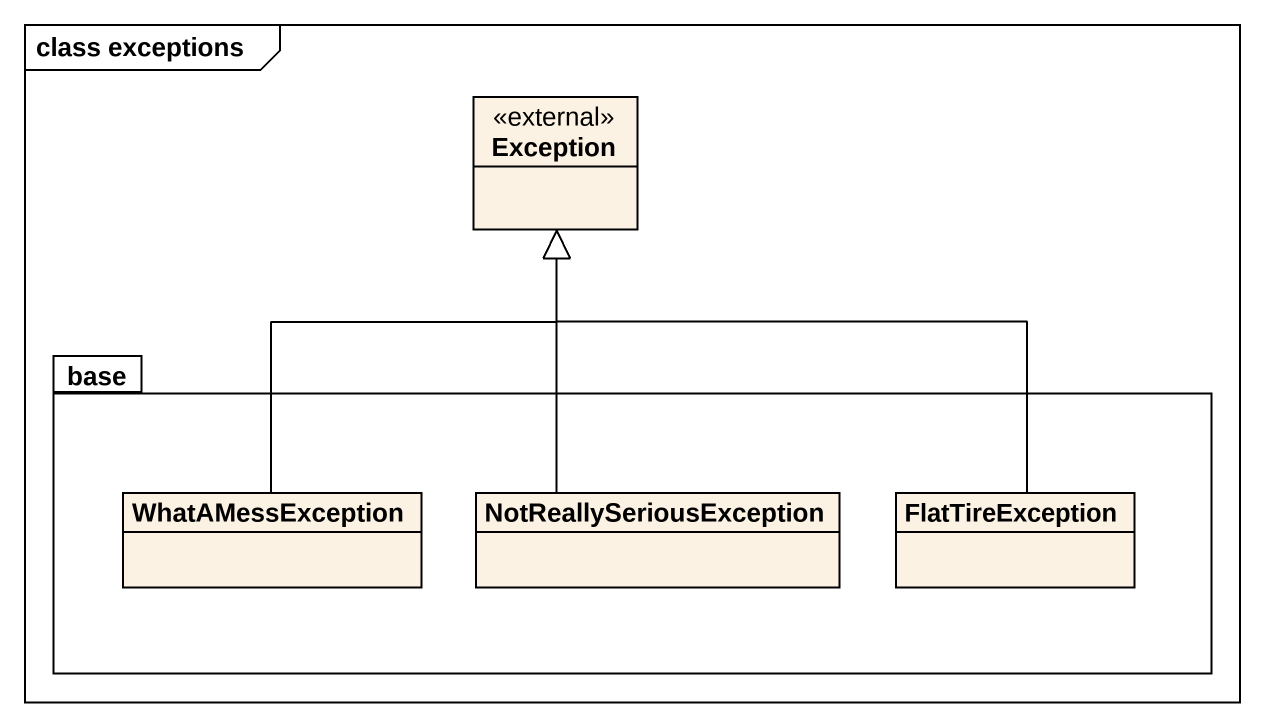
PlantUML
@startuml
mainframe class exceptions
hide circle
hide empty members
class "Exception" as Exception_ <<external>>
package base {
  class WhatAMessException
  class NotReallySeriousException
  class FlatTireException
}
WhatAMessException -up-|> Exception_
NotReallySeriousException -up-|> Exception_
FlatTireException -up-|> Exception_
@enduml
